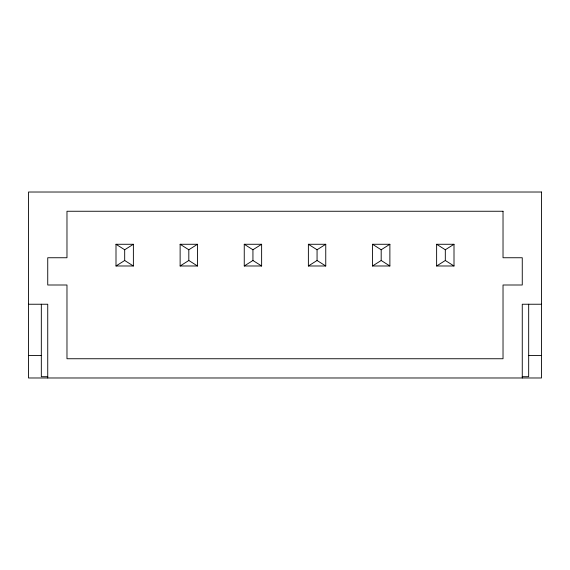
<?xml version="1.0" encoding="UTF-8"?>
<svg xmlns="http://www.w3.org/2000/svg" width="570" height="570" viewBox="0 0 570 570"><rect width="100%" height="100%" fill="white"/><g stroke="black" fill="none" stroke-linecap="round" stroke-linejoin="round"><path stroke-width="0.85" d="M116.002 265.983L124.688 260.497L124.688 249.76L133.38 244.273L133.38 265.983L116.002 265.983L116.002 244.273L133.38 244.273M180.127 265.983L188.812 260.497L188.812 249.76L197.505 244.273L197.505 265.983L180.127 265.983L180.127 244.273L197.505 244.273M244.252 265.983L252.938 260.497L252.938 249.76L261.63 244.273L261.63 265.983L244.252 265.983L244.252 244.273L261.63 244.273M308.377 265.983L317.062 260.497L317.062 249.76L325.755 244.273L325.755 265.983L308.377 265.983L308.377 244.273L325.755 244.273M372.502 265.983L381.188 260.497L381.188 249.76L389.88 244.273L389.88 265.983L372.502 265.983L372.502 244.273L389.88 244.273M436.627 265.983L445.312 260.497L445.312 249.76L454.005 244.273L454.005 265.983L436.627 265.983L436.627 244.273L454.005 244.273M28.5 304.238L47.738 304.238L47.738 377.981M541.5 304.238L522.263 304.238L522.263 377.981M28.5 355.538L41.325 355.538M528.675 355.538L541.5 355.538M47.738 376.699L41.325 376.699L41.325 304.238M522.263 376.699L528.675 376.699L528.675 304.238M436.627 244.273L445.312 249.76M445.312 260.497L454.005 265.983M372.502 244.273L381.188 249.76M381.188 260.497L389.88 265.983M308.377 244.273L317.062 249.76M317.062 260.497L325.755 265.983M244.252 244.273L252.938 249.76M252.938 260.497L261.63 265.983M180.127 244.273L188.812 249.76M188.812 260.497L197.505 265.983M116.002 244.273L124.688 249.76M124.688 260.497L133.38 265.983M541.5 192.019L28.5 192.019L28.5 377.981L541.5 377.981L541.5 192.019M503.025 211.256L66.975 211.256L66.975 257.747L47.738 257.747L47.738 285L66.975 285L66.975 358.744L503.025 358.744L503.025 285L522.263 285L522.263 257.747L503.025 257.747L503.025 211.256"/></g></svg>
